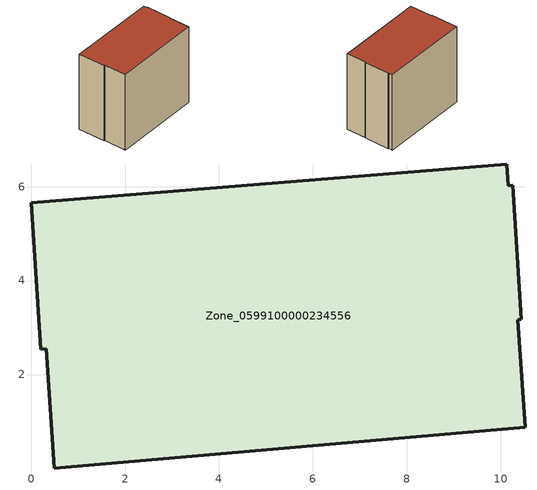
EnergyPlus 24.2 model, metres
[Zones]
Zone_0599100000234556
 floor ground (C_G): 0,5.66 10.13,6.48 10.16,6.02 10.25,6.03 10.44,3.17 10.36,3.17 10.52,0.87 0.49,0.01 0.32,2.55 0.2,2.54 z0
 wall outside (C_F): 10.13,6.48 0,5.66 0.2,2.54 0.32,2.55 0.49,0.01 10.52,0.87 10.36,3.17 10.44,3.17 10.25,6.03 10.16,6.02 10.13,6.48 z0:8.95
 roof outside (C_R): 0.32,2.55 0.49,0.01 10.52,0.87 10.36,3.17 10.44,3.17 10.25,6.03 10.16,6.02 10.13,6.48 0,5.66 0.2,2.54 z8.95
[BUILDING]
Pand.0599100000234556: North Axis=0; Terrain=City; Loads Convergence Tolerance Value=0.04; Temperature Convergence Tolerance Value=0.4; Solar Distribution=FullExterior; Maximum Number of Warmup Days=25; Minimum Number of Warmup Days=1
[Site:Location]
Rotterdam.The.Hague.AP_ZH_NLD Design_Conditions: Latitude=51.96; Longitude=4.45; Time Zone=1; Elevation=-4.5
[SITE:GROUNDTEMPERATURE:BUILDINGSURFACE]
18, 18, 18, 18, 18, 18, 18, 18, 18, 18, 18, 18
[MATERIAL] Thermal Absorptance=0.9; Solar Absorptance=0.7; Visible Absorptance=0.7
Name | Roughness | Thickness | Conductivity | Density | Specific Heat
G.TI.1946-1964 | MediumSmooth | 0.15 | 1 | 540 | 1210
F.TI.1946-1964 | Rough | 0.3 | 0.857143 | 1920 | 840
R.TI.1946-1964 | MediumRough | 0.2 | 0.277778 | 1500 | 1000
[CONSTRUCTION]
C_G: G.TI.1946-1964
C_F: F.TI.1946-1964
C_R: R.TI.1946-1964
[ZONE]
Zone_0599100000234556: Type=1; Multiplier=1; Ceiling Height=Autocalculate; Volume=Autocalculate; Floor Area=autocalculate; Part of Total Floor Area=Yes
[ZONEINFILTRATION:DESIGNFLOWRATE]
Infil_Zone_0599100000234556: Zone or ZoneList or Space or SpaceList=Zone_0599100000234556; Schedule=AlwaysOn; Design Flow Rate Calculation Method=Flow/Area; Flow Rate per Floor Area=0.003; Constant Term Coefficient=1; Temperature Term Coefficient=0; Velocity Term Coefficient=0; Velocity Squared Term Coefficient=0
[HVACTEMPLATE:ZONE:IDEALLOADSAIRSYSTEM]
Zone_0599100000234556: Maximum Heating Supply Air Temperature=50; Minimum Cooling Supply Air Temperature=13; Maximum Heating Supply Air Humidity Ratio=0.0156; Minimum Cooling Supply Air Humidity Ratio=0.0077; Heating Limit=NoLimit; Cooling Limit=NoLimit; Dehumidification Control Type=ConstantSensibleHeatRatio; Cooling Sensible Heat Ratio=0.7; Dehumidification Setpoint=60; Humidification Control Type=None; Humidification Setpoint=30; Outdoor Air Method=None; Outdoor Air Flow Rate per Person=0.00944; Outdoor Air Flow Rate per Zone Floor Area=0; Outdoor Air Flow Rate per Zone=0; Demand Controlled Ventilation Type=None; Outdoor Air Economizer Type=NoEconomizer; Heat Recovery Type=None; Sensible Heat Recovery Effectiveness=0.7; Latent Heat Recovery Effectiveness=0.65
[ZONECONTROL:THERMOSTAT]
ThermostatControl_Zone_0599100000234556: Zone or ZoneList=Zone_0599100000234556; Control Type Schedule=DualSetpointControlType; Control 1=Thermostat_Zone_0599100000234556; Temperature Difference Between Cutout And Setpoint=0
[THERMOSTATSETPOINT:DUALSETPOINT]
Thermostat_Zone_0599100000234556: Heating Setpoint Temperature Schedule=HeatingSetpoint_Zone_0599100000234556; Cooling Setpoint Temperature Schedule=CoolingSetpoint_Zone_0599100000234556
[SCHEDULE:COMPACT]
HeatingSetpoint_Zone_0599100000234556: Through: 12/31, For: AllDays, Until: 24:00, 21
CoolingSetpoint_Zone_0599100000234556: Through: 12/31, For: AllDays, Until: 24:00, 24
DualSetpointControlType: Through: 12/31, For: AllDays, Until: 24:00, 4
AlwaysOn: Through: 12/31, For: AllDays, Until: 24:00, 1
